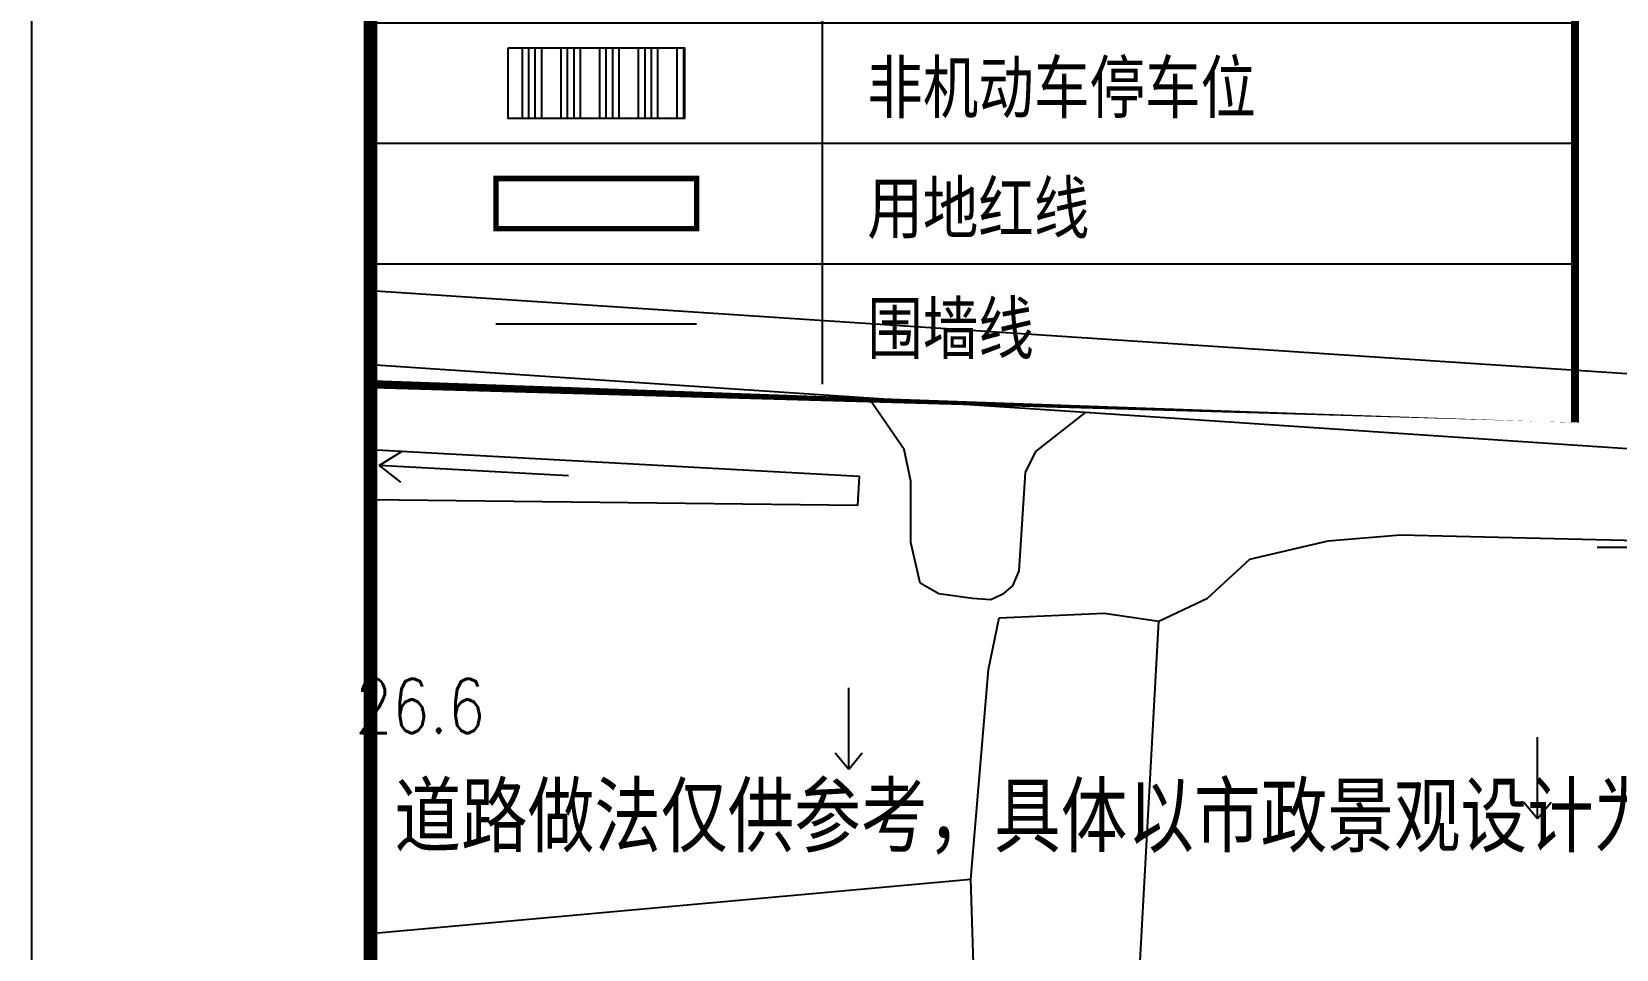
# Model space of a CAD drawing. Header units: millimetres. Extents: x 423080 to 423918, y 54742 to 55570.
# Drawn here: x 423084.7 to 423143.1, y 54924.6 to 54958.4 of the extents above; entities that cross this region are included whole.
import ezdxf
from ezdxf.enums import TextEntityAlignment as Align

# ---------------------------------------------------------------- set-up
doc = ezdxf.new("R2010")
doc.units = ezdxf.units.MM
doc.linetypes.add('ACAD_ISO04W100', pattern=[30.5, 24, -3, 0.5, -3])
doc.linetypes.add('DASH', pattern=[0.35, 0.25, -0.1])
for name, color, linetype in [('0 - 建筑控制线', 40, 'Continuous'), ('DIM_ELEV', 171, 'Continuous'), ('DIM_LEAD', 171, 'Continuous'), ('PKNG-TSRP', 83, 'Continuous'), ('PUB_TEXT', 7, 'Continuous'), ('TK', 4, 'Continuous'), ('地形图', 252, 'Continuous'), ('新建建筑', 7, 'Continuous'), ('红线', 6, 'Continuous'), ('表格', 8, 'Continuous'), ('道路线', 140, 'Continuous')]:
    doc.layers.add(name, color=color, linetype=linetype)
doc.styles.add('_TCH_DIM', font='SIMPLEX', dxfattribs={"bigfont": 'GBCBIG'})
doc.styles.add('HT', font='simhei.ttf', dxfattribs={"width": 0.8})
doc.styles.add('HZ', font='rs.shx', dxfattribs={"width": 0.8, "bigfont": 'hztxt.shx'})
doc.linetypes.add('FENCELINE2', pattern='A,6.35,-2.54,[132,ltypeshp.shx,S=2.54,R=0,X=-2.54,Y=0],-2.54,25.4', length=36.83)

# ---------------------------------------------------------------- blocks, each defined once
blk = doc.blocks.new('3454')
h = blk.add_hatch()
h.set_pattern_fill('ANSI35', color=1, scale=0.5, style=0)
h.set_pattern_definition([(45, (0, 0), (-1.122532015133644, 1.122532015133644), []), (45, (1.1225325, 0), (-1.122532015133644, 1.122532015133644), [1.984375, -0.396875, 0, -0.396875])])
h.paths.add_polyline_path([(422954.486584443, 54994.94491527035), (422963.7458437022, 54994.94491527035), (422963.7458437022, 54992.16713749236), (422954.486584443, 54992.16713749236)])
h = blk.add_hatch()
h.set_pattern_fill('ANSI34', color=251, scale=0.15, angle=45, style=0)
h.set_pattern_definition([(90, (196571.5981594433, -1662972.244482363), (-1.42875, 1.110223024625157e-16), []), (90, (196571.8362845461, -1662972.00635726), (-1.42875, 1.110223024625157e-16), []), (90, (196572.074409649, -1662971.768232157), (-1.42875, 1.110223024625157e-16), []), (90, (196572.3125352822, -1662971.530106524), (-1.42875, 1.110223024625157e-16), [])])
h.paths.add_polyline_path([(422955.8662140724, 54959.30047082481), (422962.3662140731, 54959.30047082481), (422962.3662140731, 54956.70047082425), (422955.8662140724, 54956.70047082425)])
at = {"layer": 'DIM_ELEV'}
blk.add_hatch(color=256, dxfattribs=at).paths.add_polyline_path([(422959.1162140727, 54978.50841295672), (422957.9162140727, 54979.70841295672), (422960.3162140727, 54979.70841295672)])
at = {"layer": '0 - 建筑控制线', "linetype": 'FENCELINE2', "ltscale": 0.1}
blk.add_lwpolyline([(422962.8199177773, 54949.11158193228), (422955.4125103699, 54949.11158193228)], dxfattribs=at)
at = {"layer": 'DIM_ELEV'}
for p, q in [((422959.1162140727, 54978.50841295672), (422957.9162140727, 54979.70841295672)), ((422957.9162140727, 54979.70841295672), (422960.3162140727, 54979.70841295672)), ((422959.1162140727, 54978.50841295672), (422960.3162140727, 54979.70841295672)), ((422956.370907261, 54974.60764797171), (422955.170907261, 54975.80764797171)), ((422955.170907261, 54975.80764797171), (422962.952907261, 54975.80764797171)), ((422956.370907261, 54974.60764797171), (422957.570907261, 54975.80764797171))]:
    blk.add_line(p, q, dxfattribs=at)
at = {"layer": 'PKNG-TSRP'}
for points in [[(422957.1662140724, 54961.14491527154), (422955.8662140719, 54961.14491527154), (422955.8662140723, 54963.7449152721), (422957.1662140723, 54963.74491527117)], [(422958.4662140724, 54961.14491527154), (422957.166214072, 54961.14491527154), (422957.1662140724, 54963.7449152721), (422958.4662140724, 54963.74491527117)], [(422959.7662140727, 54961.14491527154), (422958.4662140722, 54961.14491527154), (422958.4662140725, 54963.7449152721), (422959.7662140726, 54963.74491527117)], [(422961.0662140728, 54961.14491527154), (422959.7662140724, 54961.14491527154), (422959.7662140727, 54963.7449152721), (422961.0662140729, 54963.74491527117)], [(422962.3662140729, 54961.14491527108), (422961.0662140725, 54961.14491527108), (422961.0662140729, 54963.74491527117), (422962.3662140729, 54963.74491527117)], [(422955.8662140724, 54959.30047082481), (422962.3662140731, 54959.30047082481), (422962.3662140731, 54956.70047082425), (422955.8662140724, 54956.70047082425)]]:
    blk.add_lwpolyline(points, close=True, dxfattribs=at)
at = {"layer": '新建建筑', "const_width": 0.2777777777777778}
for points in [[(422954.486584443, 54999.38935971569), (422963.7458437023, 54999.38935971569), (422963.7458437023, 54996.6115819377), (422954.486584443, 54996.6115819377)], [(422954.486584443, 54994.94491527035), (422963.7458437022, 54994.94491527035), (422963.7458437022, 54992.16713749236), (422954.486584443, 54992.16713749236)]]:
    blk.add_lwpolyline(points, close=True, dxfattribs=at)
at = {"layer": '红线', "linetype": 'ACAD_ISO04W100', "ltscale": 0.1, "const_width": 0.2}
blk.add_lwpolyline([(422955.4125103698, 54954.48195230215), (422962.8199177773, 54954.48195230215), (422962.8199177773, 54952.63010045047), (422955.4125103698, 54952.63010045047)], close=True, dxfattribs=at)
at = {"layer": '表格'}
blk.add_line((422967.449547406, 55000.22269304917), (422967.449547406, 54946.8893597098), dxfattribs=at)
at = {"layer": '表格', "color": 4}
for p, q in [((422950.7828807394, 54995.77824860401), (422995.227325184, 54995.77824860354)), ((422950.7828807393, 54991.33380415972), (422995.2273251839, 54991.33380415925)), ((422950.7828807393, 54986.88935971496), (422995.2273251839, 54986.88935971496)), ((422950.7828807393, 54982.44491527043), (422995.2273251839, 54982.44491527043)), ((422950.7828807393, 54978.00047082546), (422995.2273251839, 54978.00047082593)), ((422950.7828807393, 54973.55602638143), (422995.2273251839, 54973.55602638143)), ((422950.7828807394, 54969.11158193694), (422995.2273251839, 54969.1115819374)), ((422950.7828807394, 54964.66713749244), (422995.227325184, 54964.66713749291)), ((422950.7828807395, 54960.22269304701), (422995.2273251841, 54960.22269304701)), ((422950.7828807395, 54955.77824860205), (422995.2273251842, 54955.77824860298)), ((422950.7828807393, 54951.33380415476), (422995.227325184, 54951.33380415523))]:
    blk.add_line(p, q, dxfattribs=at)
at = {"layer": '表格', "color": 4, "const_width": 0.3}
blk.add_lwpolyline([(422950.7828807393, 55000.22269304917), (422950.7828807393, 54946.8893597098), (422995.2273251838, 54946.88935971027), (422995.2273251839, 55000.22269304917)], close=True, dxfattribs=at)
at = {"layer": '道路线', "linetype": 'DASH', "ltscale": 5}
for p, q in [((422954.486584443, 54990.03750786328), (422963.7458437023, 54990.03750786328)), ((422954.486584443, 54988.1856560116), (422963.7458437023, 54988.1856560116))]:
    blk.add_line(p, q, dxfattribs=at)
at = {"layer": '道路线'}
for p, q in [((422954.486584443, 54985.59306341875), (422963.7458437023, 54985.59306341875)), ((422954.486584443, 54983.74121156707), (422963.7458437023, 54983.74121156707))]:
    blk.add_line(p, q, dxfattribs=at)
at = {"layer": 'PUB_TEXT'}
for s, height, style, width, p in [('图', 2.253164556962025, 'HT', 0.8, (422969.8962422022, 55002.07454490085)), ('例', 2.253164556962025, 'HT', 0.8, (422973.7848497971, 55002.07454490085)), ('新建建筑', 1.877637130801688, 'HT', 0.8, (422969.1162140727, 54996.91045676256)), ('已建建筑', 1.877637130801688, 'HT', 0.8, (422969.1162140726, 54992.45546379402)), ('消防车道', 1.877637130801688, 'HT', 0.8, (422969.1162140727, 54988.02156787238)), ('车行道', 1.877637130801688, 'HT', 0.8, (422969.1162140727, 54983.57712342784)), ('27.30', 1.19, '_TCH_DIM', 0.7058823529411765, (422957.5682140727, 54980.12841295652)), ('设计道路、地坪标高', 1.877637130801688, 'HT', 0.8, (422969.1162140727, 54979.12213046014)), ('27.50', 1.19, '_TCH_DIM', 0.7058823529411765, (422959.472907261, 54976.2276479717)), ('%%P0.00', 1.877637130801688, 'HT', 0.8, (422969.1162140728, 54974.66713749244)), ('处绝对标高', 1.877637130801688, 'HT', 0.8, (422975.597226731, 54974.66713749244)), ('(%%P0.00)', 1.19, '_TCH_DIM', 0.7058823529411765, (422958.272907261, 54974.19764797171)), ('车间', 1.907440894769274, 'HT', 0.8, (422953.8116688874, 54970.40787823265)), ('扩建', 1.907440894769274, 'HT', 0.8, (422960.3955547625, 54970.40787823265)), ('-1', 1.907440894769274, 'HT', 0.8, (422958.2009261374, 54970.40787823265)), ('建筑名称', 1.877637130801688, 'HT', 0.8, (422969.1162140729, 54970.23324157022)), ('1F', 1.907440894769274, 'HT', 0.8, (422958.2310757698, 54965.96343378815)), ('层数', 1.877637130801688, 'HT', 0.8, (422969.1162140729, 54965.77824860252)), ('机动车停车位', 1.877637130801688, 'HT', 0.8, (422969.116214073, 54961.35490120629)), ('非机动车停车位', 1.877637130801688, 'HT', 0.8, (422969.1162140731, 54956.91045675947)), ('用地红线', 1.877637130801688, 'HT', 0.8, (422969.1162140731, 54952.46601231171)), ('围墙线', 1.877637130801688, 'HT', 0.8, (422969.1162140731, 54948.02156786722))]:
    blk.add_text(s, height=height, dxfattribs=dict(at, style=style, width=width)).set_placement(p)
blk = doc.blocks.new('dxing')
at = {"layer": '地形图', "color": 250, "linetype": 'Continuous'}
for p, q in [((421234.4460613916, 54790.67280652824, 28.92), (421287.7883868505, 54787.14968023301, 28.92)), ((421252.8321905239, 54786.70859609474, 29.3), (421234.4460613916, 54787.93786662111, 29.3)), ((421260.8143699659, 54786.17491889418, 29.3), (421252.8321905239, 54786.70859609474, 29.3)), ((421254.1391826127, 54784.80625949155), (421252.8321905239, 54786.70859609474)), ((421260.8143699659, 54786.17491889418), (421258.9807710433, 54784.73890682883)), ((421284.7609082921, 54784.57388729252, 29.3), (421260.8214326397, 54786.17444669383, 29.3)), ((421234.4460613916, 54784.80938738432), (421252.4749689774, 54783.82438141293)), ((421234.764032408, 54784.22728964933), (421235.6134403775, 54784.75502642214)), ((421254.3909617132, 54783.64836597812), (421254.1391826127, 54784.80625949155)), ((421258.9807710433, 54784.73890682883), (421258.5992180255, 54783.96330545739)), ((421241.7534739728, 54783.84296347032), (421234.764032408, 54784.22728964933)), ((421234.764032408, 54784.22728964933), (421235.5504573946, 54783.60960385504)), ((421252.4749689774, 54783.82438141293), (421252.4211404067, 54782.74804054025)), ((421258.5992180255, 54783.96330545739), (421258.3660108355, 54780.34096170381)), ((421254.3909617132, 54781.3829178337), (421254.3909617132, 54783.64836597812)), ((421252.4211404067, 54782.74804054025), (421234.4460613916, 54782.95816539127)), ((421254.7338577767, 54779.87639970194), (421254.3909617132, 54781.3829178337)), ((421266.8931673897, 54780.76372828962, 26.29), (421269.7805417445, 54781.44027746445, 26.29)), ((421269.7805417445, 54781.44027746445, 26.29), (421272.4559032049, 54781.66292046211, 26.29)), ((421272.4559032049, 54781.66292046211, 26.29), (421287.7811995658, 54781.30864704677, 26.29)), ((421265.3367073987, 54779.32920086505, 26.29), (421266.8931673897, 54780.76372828962, 26.29)), ((421258.3660108355, 54780.34096170381), (421258.1397060651, 54779.78597989045)), ((421255.4239645301, 54779.49191175956), (421254.7338577767, 54779.87639970194)), ((421258.1397060651, 54779.78597989045), (421257.7539900547, 54779.46463097449)), ((421256.662986309, 54779.31841247514), (421255.4239645301, 54779.49191175956)), ((421257.3362438204, 54779.26670836283), (421256.662986309, 54779.31841247514)), ((421257.7539900547, 54779.46463097449), (421257.3362438204, 54779.26670836283)), ((421263.5338577768, 54778.47639970194, 26.29), (421265.3367073987, 54779.32920086505, 26.29)), ((421257.2538577768, 54776.69639970194, 26.29), (421257.6408792038, 54778.60620801071, 26.29)), ((421257.6408792038, 54778.60620801071, 26.29), (421261.5255957608, 54778.77506605455, 26.29)), ((421257.6408792038, 54778.60620801071, 26.29), (421257.6408792038, 54778.60620801071, 26.29)), ((421261.5255957608, 54778.77506605455, 26.29), (421263.5338577768, 54778.47639970194, 26.29)), ((421262.4445531148, 54758.69428783988, 27.19), (421263.5338577768, 54778.47639970194, 27.19)), ((421256.6038577768, 54768.95639970194, 26.29), (421257.2538577768, 54776.69639970194, 26.29)), ((421252.0937923276, 54773.02072165366), (421252.0937923276, 54776.02072165366)), ((421277.5087333157, 54771.20154302644), (421277.5087333157, 54774.20154302644)), ((421251.5937923276, 54773.62072165366), (421252.0937923276, 54773.02072165366)), ((421252.0937923276, 54773.02072165366), (421252.5937923276, 54773.62072165366)), ((421277.0087333157, 54771.80154302643), (421277.5087333157, 54771.20154302644)), ((421277.5087333157, 54771.20154302644), (421278.0087333157, 54771.80154302643)), ((421234.4460613916, 54766.96143829987, 26.61), (421256.6038577768, 54768.95639970194, 26.61)), ((421257.2613373314, 54748.13866275096, 26.29), (421256.6038577768, 54768.95639970194, 26.29))]:
    blk.add_line(p, q, dxfattribs=at)
at = {"layer": '地形图', "color": 250, "linetype": 'Continuous', "style": 'HZ', "width": 0.8}
blk.add_text('26.6', height=2, dxfattribs=at).set_placement((421236.279929356, 54775.34869065727), align=Align.MIDDLE)
blk = doc.blocks.new('GeYuanFrame_05815532', base_point=(20.08568540801701, 4.526152566438171))
at = {"layer": 'TK'}
blk.add_lwpolyline([(20.08568540801701, 4.526152566438171), (20.08568540801701, 598.5261525664382), (861.0856854080171, 598.5261525664382), (861.0856854080171, 4.526152566438171)], close=True, dxfattribs=at)
at = {"layer": 'TK', "const_width": 1}
blk.add_lwpolyline([(45.08568540801701, 588.5261525664382), (851.0856854080171, 588.5261525664382), (851.0856854080171, 14.52615256643817), (45.08568540801701, 14.52615256643817)], close=True, dxfattribs=at)

msp = doc.modelspace()

# ---------------------------------------------------------------- linework, layer by layer
at = {"layer": 'DIM_LEAD'}
msp.add_line((423162.010129899, 54939.39628722541), (423142.4234210649, 54939.39628722541), dxfattribs=at)

# ---------------------------------------------------------------- block references
at = {"color": 2, "xscale": 0.5, "yscale": 0.5, "zscale": 0.5}
msp.add_blockref('GeYuanFrame_05815532', (423084.6620906838, 54741.97806261383), dxfattribs=at)
at = {"color": 1}
msp.add_blockref('dxing', (1862.716029292264, 158.1934683867948), dxfattribs=at)
at = {"color": 2}
msp.add_blockref('3454', (146.3792099445127, -1.47697830938705), dxfattribs=at)

# ---------------------------------------------------------------- texts
at = {"layer": 'PUB_TEXT', "color": 0, "style": 'HT', "width": 0.8}
msp.add_text('道路做法仅供参考，具体以市政景观设计为准', height=2.253164556962025, dxfattribs=at).set_placement((423098.0470096195, 54928.38759395244, 61.40372499999997))

doc.saveas('drawing.dxf')
